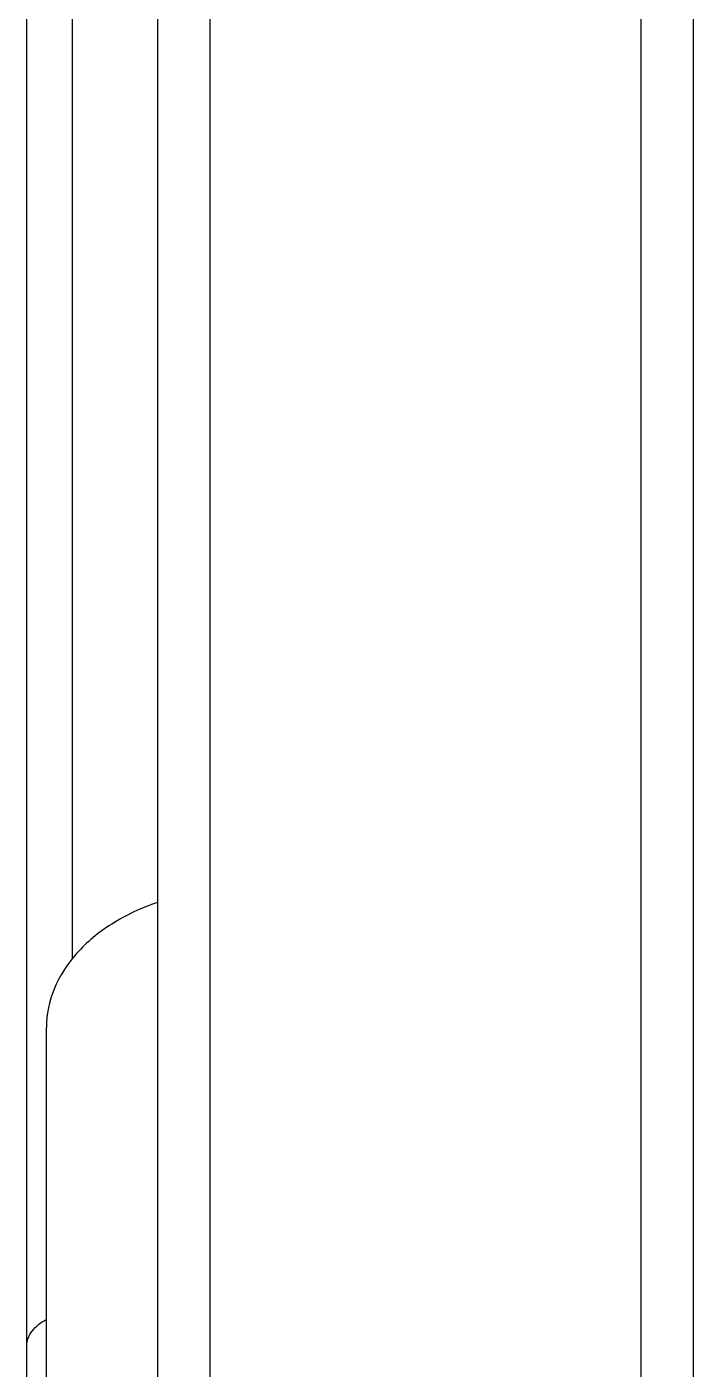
# Model space of a CAD drawing. Extents: x -1396510 to 1250330, y -1892470 to 1623980.
# Drawn here: x -1160499.3 to -1160256.6, y -63067.9 to -62579 of the extents above; entities that cross this region are included whole.
import ezdxf

# ---------------------------------------------------------------- set-up
doc = ezdxf.new("R2010")
doc.units = 0
doc.header["$LTSCALE"] = 1000
doc.header["$MEASUREMENT"] = 0

msp = doc.modelspace()

# ---------------------------------------------------------------- linework, layer by layer
at = {"linetype": 'Continuous'}
for p, q in [((-1160499.34, -63130.51), (-1160499.34, -61616.54)), ((-1160482.68, -62918.5), (-1160482.68, -61686.9)), ((-1160451.74, -61890.08), (-1160451.74, -63356.1)), ((-1160432.7, -61890.08), (-1160432.7, -63356.1)), ((-1160275.63, -61890.08), (-1160275.63, -63356.1)), ((-1160256.59, -61890.08), (-1160256.59, -63356.1)), ((-1160492.2, -63486.86), (-1160492.2, -62943.42))]:
    msp.add_line(p, q, dxfattribs=at)
for points, knots in [([(-1160451.79, -62897.94), (-1160457.58, -62899.91), (-1160468.33, -62904.87), (-1160481.52, -62915.61), (-1160490.14, -62928.75), (-1160492.2, -62938.67), (-1160492.2, -62943.42)], [0, 0, 0, 0, 0.283922, 0.54373, 0.779554, 1, 1, 1, 1]), ([(-1160499.34, -63059.54), (-1160499.34, -63057.62), (-1160497.74, -63053.43), (-1160494.25, -63050.89), (-1160492.25, -63049.89)], [0, 0, 0, 0, 0.461863, 1, 1, 1, 1])]:
    msp.add_open_spline(points, degree=3, knots=knots, dxfattribs=at)

doc.saveas('drawing.dxf')
